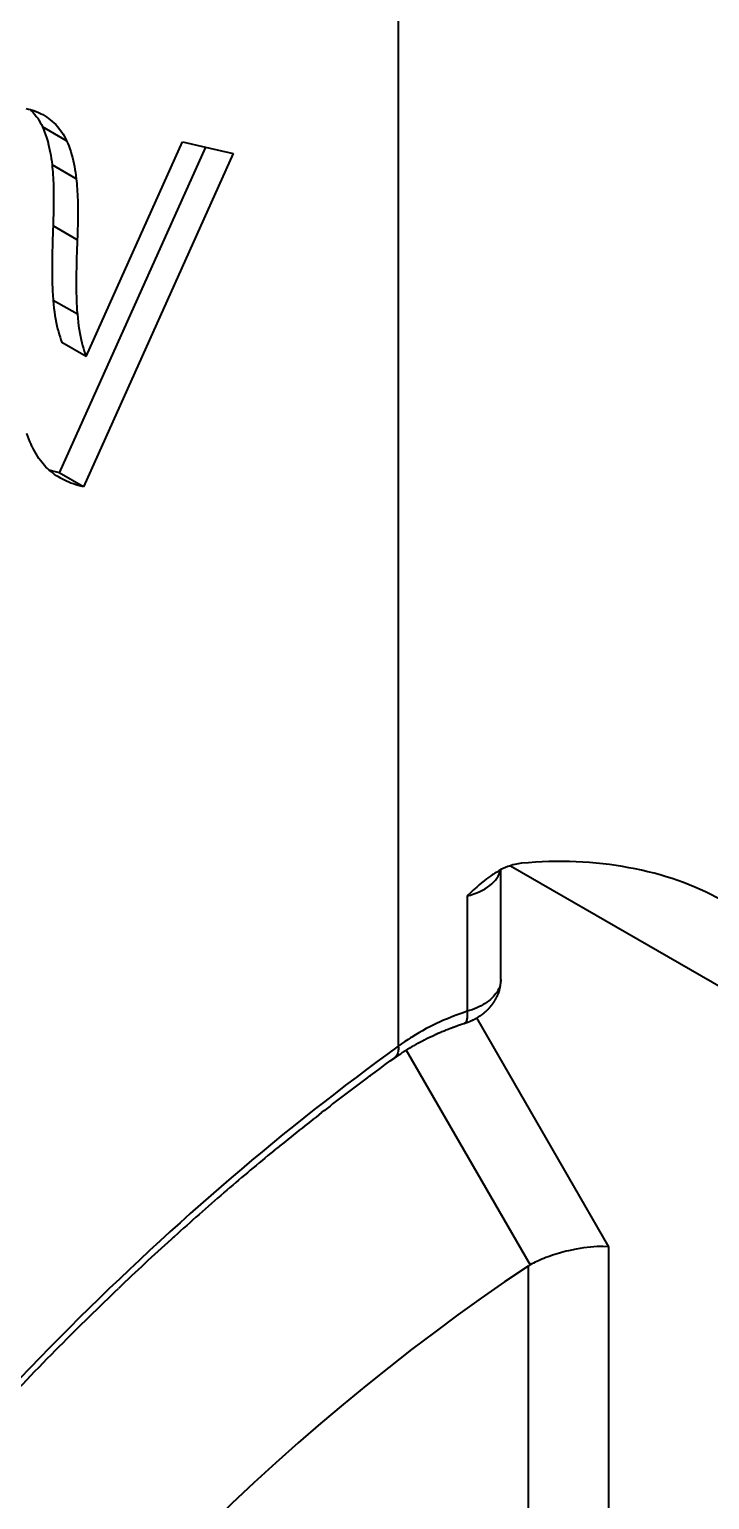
# Model space of a CAD drawing. Header units: millimetres. Extents: x 15 to 415, y 5 to 292.
# Drawn here: x 299.05 to 305.02, y 126.95 to 139.85 of the extents above; entities that cross this region are included whole.
import ezdxf

# ---------------------------------------------------------------- set-up
doc = ezdxf.new("R2010")
doc.units = ezdxf.units.MM
doc.layers.add('Geometries', color=7, linetype='Continuous')

msp = doc.modelspace()

# ---------------------------------------------------------------- linework, layer by layer
at = {"layer": 'Geometries', "linetype": 'Continuous', "lineweight": 40}
for p, q in [((302.288, 142.985), (302.288, 130.924)), ((299.379, 138.869), (299.167, 138.991)), ((300.598, 138.813), (299.314, 135.955)), ((299.549, 136.977), (300.395, 138.86)), ((300.395, 138.86), (300.598, 138.813)), ((300.598, 138.813), (300.84, 138.757)), ((300.84, 138.757), (299.527, 135.832)), ((299.463, 138.535), (299.251, 138.658)), ((299.472, 137.999), (299.26, 138.122)), ((299.473, 137.346), (299.261, 137.468)), ((299.549, 136.977), (299.337, 137.099)), ((299.527, 135.832), (299.314, 135.955)), ((303.189, 132.473), (303.185, 132.471)), ((303.189, 131.511), (303.189, 132.473)), ((303.272, 132.508), (305.728, 131.091)), ((302.892, 132.243), (302.892, 131.231)), ((303.189, 131.511), (303.189, 131.51)), ((303.781, 129.779), (302.977, 131.173)), ((302.257, 130.823), (302.257, 130.823)), ((302.257, 130.823), (302.257, 130.823)), ((302.358, 130.891), (303.445, 129.007)), ((301.197, 130.007), (301.225, 130.03)), ((304.135, 129.165), (303.781, 129.779)), ((300.758, 129.639), (300.786, 129.663)), ((304.135, 125.764), (304.135, 129.165)), ((303.427, 128.996), (303.427, 125.594)), ((303.446, 129.007), (303.445, 129.007)), ((299.805, 128.773), (299.834, 128.8))]:
    msp.add_line(p, q, dxfattribs=at)
at = {"layer": 'Geometries', "linetype": 'Continuous', "lineweight": 40, "flags": 128}
for points in [[(299.023, 139.152), (299.046, 139.147), (299.062, 139.142)], [(299.062, 139.142), (299.068, 139.14), (299.09, 139.133), (299.111, 139.125), (299.131, 139.116), (299.151, 139.107), (299.155, 139.105)], [(299.062, 139.142), (299.071, 139.132), (299.086, 139.117), (299.1, 139.1), (299.113, 139.083), (299.125, 139.066), (299.136, 139.048), (299.147, 139.03), (299.158, 139.011), (299.167, 138.991)], [(299.155, 139.105), (299.169, 139.098), (299.178, 139.093)], [(299.178, 139.093), (299.187, 139.087), (299.204, 139.076), (299.22, 139.065), (299.236, 139.053), (299.253, 139.039), (299.268, 139.025), (299.284, 139.01), (299.298, 138.994), (299.312, 138.978), (299.325, 138.96), (299.337, 138.943), (299.349, 138.926), (299.359, 138.907), (299.37, 138.889), (299.379, 138.869)], [(299.167, 138.991), (299.177, 138.969), (299.186, 138.945), (299.195, 138.921), (299.203, 138.896), (299.211, 138.871), (299.216, 138.85)], [(299.216, 138.85), (299.218, 138.845), (299.224, 138.818), (299.23, 138.793), (299.235, 138.767), (299.24, 138.741), (299.244, 138.714), (299.248, 138.686), (299.251, 138.658)], [(299.379, 138.869), (299.389, 138.846), (299.398, 138.823), (299.407, 138.799), (299.415, 138.774), (299.423, 138.748), (299.43, 138.722), (299.436, 138.695), (299.442, 138.67), (299.447, 138.644), (299.452, 138.618), (299.456, 138.591), (299.46, 138.564), (299.463, 138.535)], [(299.251, 138.658), (299.253, 138.637), (299.255, 138.616), (299.257, 138.594), (299.259, 138.571), (299.26, 138.547), (299.262, 138.522), (299.263, 138.498), (299.263, 138.473), (299.264, 138.448), (299.265, 138.421), (299.265, 138.394), (299.265, 138.367), (299.265, 138.338), (299.265, 138.309), (299.265, 138.28), (299.264, 138.249), (299.263, 138.218), (299.262, 138.187), (299.261, 138.155), (299.26, 138.122)], [(299.463, 138.535), (299.466, 138.515), (299.468, 138.493), (299.469, 138.471), (299.471, 138.448), (299.472, 138.424), (299.474, 138.399), (299.475, 138.375), (299.476, 138.351), (299.476, 138.325), (299.477, 138.299), (299.477, 138.272), (299.477, 138.244), (299.477, 138.216), (299.477, 138.187), (299.477, 138.157), (299.476, 138.126), (299.475, 138.096), (299.475, 138.064), (299.474, 138.032), (299.472, 137.999)], [(299.26, 138.122), (299.259, 138.083), (299.257, 138.046), (299.256, 138.009), (299.255, 137.973), (299.254, 137.938), (299.253, 137.903), (299.253, 137.87), (299.252, 137.84), (299.252, 137.811), (299.251, 137.783), (299.251, 137.755), (299.251, 137.728), (299.252, 137.702), (299.252, 137.677), (299.252, 137.652), (299.253, 137.628), (299.253, 137.605), (299.254, 137.583), (299.255, 137.561), (299.256, 137.541), (299.257, 137.522), (299.258, 137.503), (299.26, 137.486), (299.261, 137.468)], [(299.472, 137.999), (299.471, 137.961), (299.469, 137.923), (299.468, 137.886), (299.467, 137.85), (299.466, 137.815), (299.465, 137.781), (299.465, 137.748), (299.464, 137.718), (299.464, 137.689), (299.464, 137.66), (299.463, 137.633), (299.463, 137.606), (299.464, 137.58), (299.464, 137.554), (299.464, 137.53), (299.465, 137.506), (299.465, 137.483), (299.466, 137.46), (299.467, 137.438), (299.468, 137.419), (299.469, 137.4), (299.47, 137.381), (299.472, 137.363), (299.473, 137.346)], [(299.261, 137.468), (299.264, 137.434), (299.268, 137.4), (299.272, 137.368), (299.277, 137.336), (299.282, 137.305), (299.288, 137.275), (299.294, 137.245), (299.3, 137.219), (299.307, 137.194), (299.314, 137.169), (299.321, 137.145), (299.329, 137.122), (299.337, 137.099)], [(299.473, 137.346), (299.476, 137.311), (299.48, 137.278), (299.484, 137.245), (299.489, 137.213), (299.494, 137.182), (299.5, 137.152), (299.506, 137.123), (299.512, 137.097), (299.519, 137.071), (299.526, 137.046), (299.533, 137.022), (299.541, 136.999), (299.549, 136.977)], [(299.075, 136.19), (299.067, 136.208), (299.057, 136.23), (299.048, 136.253), (299.039, 136.276), (299.031, 136.3), (299.031, 136.301)], [(299.149, 136.064), (299.136, 136.082), (299.123, 136.102), (299.111, 136.122), (299.099, 136.143), (299.087, 136.164), (299.076, 136.186), (299.075, 136.19)], [(299.225, 135.98), (299.212, 135.993), (299.198, 136.006), (299.185, 136.02), (299.173, 136.034), (299.161, 136.049), (299.149, 136.064)], [(299.314, 135.955), (299.292, 135.96), (299.269, 135.966), (299.247, 135.973), (299.226, 135.98), (299.225, 135.98)], [(299.238, 135.969), (299.227, 135.979), (299.225, 135.98)], [(299.322, 135.91), (299.308, 135.919), (299.291, 135.93), (299.274, 135.941), (299.258, 135.954), (299.242, 135.966), (299.238, 135.969)], [(299.527, 135.832), (299.504, 135.838), (299.481, 135.844), (299.459, 135.851), (299.438, 135.858), (299.417, 135.865), (299.397, 135.873), (299.378, 135.882), (299.36, 135.89), (299.342, 135.899), (299.325, 135.909), (299.322, 135.91)], [(303.185, 132.471), (303.171, 132.464), (303.152, 132.453), (303.136, 132.443)], [(303.272, 132.508), (303.263, 132.505), (303.248, 132.5), (303.228, 132.492), (303.209, 132.483), (303.189, 132.474), (303.189, 132.473)], [(303.37, 132.53), (303.355, 132.528), (303.34, 132.526), (303.324, 132.523), (303.309, 132.519), (303.293, 132.515), (303.278, 132.51), (303.272, 132.508)], [(303.116, 132.43), (303.115, 132.43), (303.097, 132.418), (303.079, 132.405), (303.062, 132.392), (303.04, 132.375), (303.018, 132.358), (302.997, 132.34), (302.976, 132.321), (302.949, 132.296), (302.921, 132.271), (302.894, 132.246), (302.892, 132.243)], [(303.136, 132.443), (303.134, 132.442), (303.116, 132.43)], [(303.181, 131.456), (303.175, 131.441), (303.169, 131.427), (303.162, 131.413), (303.154, 131.4), (303.144, 131.386), (303.133, 131.373), (303.122, 131.36), (303.109, 131.347), (303.096, 131.335), (303.081, 131.323), (303.066, 131.312), (303.049, 131.3), (303.032, 131.29), (303.014, 131.28), (302.995, 131.27), (302.976, 131.261), (302.956, 131.253), (302.935, 131.245), (302.913, 131.237), (302.892, 131.231)], [(303.164, 131.383), (303.166, 131.388), (303.169, 131.396), (303.172, 131.404), (303.175, 131.414), (303.177, 131.422), (303.179, 131.43), (303.181, 131.439), (303.183, 131.449), (303.184, 131.454), (303.185, 131.459), (303.186, 131.464), (303.186, 131.469), (303.187, 131.474), (303.187, 131.479), (303.188, 131.484), (303.188, 131.489), (303.188, 131.494), (303.188, 131.496), (303.188, 131.498), (303.189, 131.5), (303.189, 131.501)], [(303.189, 131.501), (303.186, 131.48), (303.181, 131.456)], [(303.189, 131.51), (303.189, 131.504), (303.189, 131.501)], [(302.977, 131.173), (302.979, 131.174), (302.981, 131.176), (302.984, 131.178), (302.987, 131.179), (302.99, 131.181), (302.993, 131.183), (302.996, 131.185), (302.998, 131.187), (303.001, 131.188), (303.003, 131.19), (303.006, 131.191), (303.008, 131.193), (303.011, 131.195), (303.014, 131.197), (303.017, 131.199), (303.019, 131.2), (303.021, 131.202), (303.023, 131.204), (303.026, 131.205), (303.027, 131.207), (303.028, 131.207), (303.029, 131.208), (303.031, 131.21), (303.034, 131.212), (303.035, 131.213), (303.036, 131.214), (303.038, 131.215), (303.039, 131.216), (303.041, 131.217), (303.043, 131.219), (303.045, 131.221), (303.047, 131.222), (303.048, 131.223), (303.049, 131.225), (303.051, 131.226), (303.053, 131.228), (303.055, 131.229), (303.056, 131.23), (303.058, 131.232), (303.06, 131.234), (303.062, 131.236), (303.065, 131.238), (303.067, 131.241), (303.069, 131.242), (303.07, 131.244), (303.072, 131.245), (303.073, 131.247), (303.076, 131.249), (303.077, 131.251), (303.079, 131.252), (303.081, 131.254), (303.083, 131.256), (303.085, 131.258), (303.087, 131.26), (303.088, 131.262), (303.09, 131.264), (303.091, 131.266), (303.093, 131.267), (303.095, 131.269), (303.096, 131.271), (303.098, 131.273), (303.1, 131.275), (303.102, 131.278), (303.104, 131.281), (303.106, 131.283), (303.108, 131.285), (303.11, 131.288), (303.112, 131.291), (303.115, 131.294), (303.116, 131.296), (303.118, 131.299), (303.121, 131.302), (303.122, 131.305), (303.124, 131.307), (303.125, 131.309), (303.126, 131.31), (303.127, 131.312), (303.129, 131.314), (303.13, 131.317), (303.133, 131.32), (303.134, 131.323), (303.135, 131.324)], [(303.135, 131.324), (303.136, 131.326), (303.137, 131.328), (303.139, 131.331), (303.141, 131.334), (303.142, 131.337), (303.144, 131.339), (303.145, 131.342), (303.146, 131.344), (303.148, 131.347), (303.149, 131.35), (303.151, 131.353), (303.153, 131.357), (303.155, 131.361), (303.156, 131.364), (303.158, 131.367), (303.159, 131.371), (303.161, 131.375), (303.163, 131.379), (303.164, 131.383)], [(302.892, 131.231), (302.856, 131.219), (302.822, 131.206), (302.787, 131.194), (302.753, 131.18), (302.719, 131.166), (302.686, 131.152), (302.655, 131.138), (302.624, 131.124), (302.594, 131.109), (302.564, 131.094), (302.534, 131.079), (302.501, 131.061), (302.469, 131.043), (302.438, 131.024), (302.406, 131.005), (302.394, 130.997)], [(302.892, 131.231), (302.892, 131.22), (302.893, 131.209), (302.893, 131.199), (302.893, 131.19), (302.892, 131.181), (302.891, 131.173), (302.89, 131.165), (302.889, 131.158), (302.887, 131.151), (302.885, 131.146), (302.883, 131.14), (302.88, 131.136), (302.877, 131.132), (302.874, 131.129), (302.871, 131.126), (302.867, 131.125)], [(302.431, 130.935), (302.432, 130.935), (302.438, 130.939), (302.445, 130.943), (302.452, 130.947), (302.46, 130.951), (302.47, 130.957), (302.482, 130.963), (302.488, 130.966), (302.495, 130.97), (302.5, 130.973), (302.505, 130.975), (302.508, 130.977), (302.512, 130.978), (302.514, 130.98), (302.517, 130.981), (302.52, 130.982), (302.523, 130.984), (302.527, 130.986), (302.532, 130.989), (302.537, 130.991), (302.543, 130.994), (302.549, 130.997), (302.556, 131.001), (302.563, 131.004), (302.585, 131.014), (302.608, 131.025), (302.613, 131.027), (302.617, 131.029), (302.621, 131.031), (302.625, 131.033), (302.628, 131.034), (302.63, 131.035), (302.631, 131.035), (302.632, 131.036), (302.633, 131.036), (302.634, 131.037), (302.636, 131.038), (302.639, 131.039), (302.643, 131.041), (302.647, 131.042), (302.652, 131.045), (302.658, 131.047), (302.663, 131.049), (302.673, 131.053), (302.682, 131.057), (302.691, 131.061), (302.699, 131.064), (302.708, 131.068), (302.717, 131.071), (302.726, 131.075), (302.736, 131.079), (302.747, 131.083), (302.751, 131.084), (302.755, 131.086), (302.759, 131.087), (302.761, 131.088), (302.763, 131.089), (302.765, 131.089), (302.765, 131.09), (302.766, 131.09), (302.767, 131.09), (302.768, 131.091), (302.771, 131.092), (302.773, 131.092)], [(302.773, 131.092), (302.773, 131.093), (302.777, 131.094), (302.782, 131.096), (302.787, 131.098), (302.793, 131.1), (302.799, 131.102), (302.801, 131.103)], [(302.801, 131.103), (302.807, 131.105), (302.815, 131.108), (302.824, 131.111), (302.834, 131.114), (302.844, 131.117), (302.855, 131.121), (302.867, 131.125)], [(302.867, 131.125), (302.873, 131.127), (302.878, 131.129), (302.883, 131.13), (302.887, 131.132), (302.89, 131.133), (302.893, 131.134), (302.895, 131.135), (302.896, 131.135), (302.897, 131.136), (302.898, 131.136), (302.9, 131.137), (302.901, 131.137), (302.905, 131.138), (302.909, 131.14), (302.913, 131.142), (302.917, 131.143), (302.921, 131.145), (302.925, 131.147), (302.928, 131.148), (302.931, 131.15), (302.934, 131.151), (302.938, 131.153), (302.941, 131.155), (302.946, 131.157), (302.95, 131.159), (302.954, 131.161), (302.957, 131.163), (302.96, 131.164), (302.962, 131.165), (302.964, 131.166), (302.966, 131.168), (302.969, 131.169), (302.971, 131.17), (302.974, 131.172), (302.977, 131.173), (302.977, 131.173)], [(302.288, 130.924), (302.289, 130.912), (302.289, 130.9), (302.288, 130.889), (302.287, 130.878), (302.285, 130.868), (302.282, 130.859), (302.279, 130.851), (302.275, 130.843), (302.27, 130.836), (302.264, 130.829), (302.259, 130.825)], [(302.394, 130.997), (302.376, 130.985), (302.346, 130.965), (302.316, 130.945), (302.288, 130.924)], [(302.402, 130.918), (302.404, 130.919), (302.408, 130.921), (302.412, 130.924), (302.415, 130.926), (302.418, 130.927), (302.42, 130.929), (302.423, 130.93), (302.426, 130.932), (302.431, 130.935)], [(302.045, 130.668), (302.084, 130.697), (302.129, 130.73), (302.174, 130.763), (302.218, 130.795), (302.257, 130.823)], [(302.259, 130.825), (302.258, 130.824), (302.257, 130.823)], [(302.259, 130.825), (302.261, 130.826), (302.265, 130.829), (302.269, 130.832), (302.272, 130.834), (302.274, 130.835), (302.276, 130.837), (302.279, 130.839), (302.281, 130.841), (302.287, 130.844), (302.293, 130.848), (302.299, 130.853), (302.309, 130.859), (302.32, 130.867), (302.323, 130.869), (302.326, 130.871), (302.329, 130.873), (302.331, 130.874), (302.333, 130.876), (302.335, 130.876), (302.336, 130.877), (302.336, 130.878), (302.338, 130.878), (302.339, 130.879), (302.341, 130.881), (302.343, 130.882), (302.347, 130.884), (302.351, 130.887), (302.356, 130.89), (302.358, 130.891)], [(302.358, 130.891), (302.361, 130.893), (302.367, 130.897), (302.373, 130.901), (302.379, 130.904), (302.384, 130.907), (302.389, 130.91), (302.392, 130.912), (302.396, 130.914), (302.4, 130.917), (302.402, 130.918)], [(302.017, 130.648), (302.04, 130.664), (302.045, 130.668)], [(301.616, 130.342), (301.639, 130.36), (301.643, 130.364)], [(300.296, 129.23), (300.32, 129.251), (300.324, 129.255)], [(303.781, 129.13), (303.761, 129.126), (303.741, 129.12), (303.721, 129.115), (303.701, 129.11), (303.681, 129.103), (303.661, 129.097), (303.641, 129.091), (303.621, 129.084), (303.602, 129.077), (303.583, 129.07), (303.564, 129.062), (303.546, 129.055), (303.531, 129.048), (303.517, 129.042), (303.502, 129.035), (303.488, 129.029), (303.475, 129.022), (303.46, 129.014), (303.446, 129.007)], [(304.135, 129.165), (304.086, 129.168), (304.032, 129.167), (303.974, 129.163), (303.912, 129.156), (303.847, 129.145), (303.781, 129.13)], [(303.446, 129.007), (303.437, 129.001), (303.427, 128.996)]]:
    msp.add_lwpolyline(points, dxfattribs=at)
at = {"layer": 'Geometries', "linetype": 'Continuous', "lineweight": 40}
for centre, radius, start, end in [((314.803, 113.438), 21.44, 126.6117, 127.8655), ((315.332, 112.759), 22.3, 127.958, 129.2434), ((315.89, 112.077), 23.182, 129.3338, 130.6593), ((316.488, 111.382), 24.098, 130.7482, 132.1246), ((317.138, 110.664), 25.067, 132.2135, 133.655), ((317.838, 109.933), 26.079, 133.7452, 135.367), ((318.568, 109.212), 27.105, 135.3675, 137.1169)]:
    msp.add_arc(centre, radius, start, end, dxfattribs=at)
for centre, major_axis, start_param, end_param in [((302.689, 132.507), (-0.5, 0), 1.987927, 3.018306), ((303.702, 131.391), (2, 0), 0.785398, 1.737271), ((303.906, 116.828), (9.275, 16.065), 0.909088, 1.362525), ((304.251, 116.564), (7.925, 13.727), 0.858983, 3.160457)]:
    msp.add_ellipse(centre, major_axis=major_axis, ratio=0.57735, start_param=start_param, end_param=end_param, dxfattribs=at)

doc.saveas('drawing.dxf')
